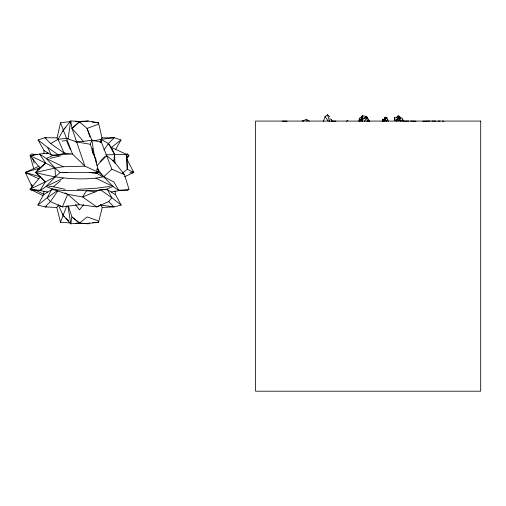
<?xml version="1.0" encoding="UTF-8"?>
<svg xmlns="http://www.w3.org/2000/svg" width="506" height="506" viewBox="0 0 506 506"><rect width="100%" height="100%" fill="white"/><g stroke="black" fill="none" stroke-linecap="round" stroke-linejoin="round"><path stroke-width="0.76" d="M43.921 153.539L43.971 150.465L38.064 139.96L44.787 137.708L57.064 137.866L58.348 139.839M396.66 119.935L394.383 120.554L394.465 117.607L394.351 120.175M100.934 141.724L101.017 139.359L114.267 137.708L120.991 139.96L115.457 149.808M331.575 121.503L331.632 119.935L329.887 118.644M31.644 184.146L31.992 187.707M361.98 120.422L362.353 115.703L366.363 116.488L366.844 117.911M111.288 148.859L111.415 147.461L108.404 143.565L101.017 139.359L93.61 140.927M362.46 121.402L362.739 119.1L366.363 116.488L366.648 118.043M58.468 204.86L56.792 207.447L45.066 206.903L37.887 205.069L43.522 194.696L44.054 191.085M68.013 139.125L70.726 120.94L79.531 121.421L88.329 120.94M397.855 120.124L398.247 117.866L399.531 118.031L400.841 119.201L400.012 117.341L399.019 116.108L397.918 115.969L396.388 117.771M361.373 121.06L362.353 115.703L362.998 117.101M362.264 121.314L362.739 119.1L367.274 117.215L369.241 121.465M62.984 131.554L63.32 130.01L70.726 120.94L72.004 128.41L84.894 166.164L98.879 172.445L103.686 176.746L112.977 186.486L119.005 190.629L128.973 189.2L124.501 174.633L113.825 161.256L106.602 155.709L101.402 142.218L101.017 139.359M57.064 137.866L60.556 122.775L70.827 121.51L69.828 122.642M358.76 121.219L359.45 118.252L362.29 116.488M100.327 204.462L102.263 207.447L98.569 222.292L88.24 223.45L75.9 223.209M382.511 121.465L383.124 119.214L383.7 120.624M362.1 121.32L362.739 119.1M384.237 121.035L384.687 119.536M382.403 121.434L383.124 119.214L383.624 120.7M323.372 121.503L325.073 116.595L327.477 114.805L329.918 116.905M70.903 222.95L60.486 222.292L66.748 205.891M33.757 168.783L30.139 155.709L39.594 154.045L46.362 158.523L55.065 168.093L60.176 172.445L98.879 172.445L95.261 158.713L90.283 144.28L91.864 140.137L87.051 128.41L79.531 121.94L79.531 121.421L72.004 128.41L83.477 141.402L91.864 140.137L101.402 142.218L99.859 142.091M383.447 121.503L385.161 117.076L385.389 118.638M360.177 121.098L362.353 115.703M397.463 117.069L397.918 115.969L402.415 118.518L403.415 121.155M60.556 122.775L72.51 154.064L84.894 166.164L63.206 166.727L55.065 168.093L45.66 163.084L39.879 167.967L35.597 172.445C55.186 177.954 75.552 180.117 95.817 178.15L112.977 186.486L106.633 189.2L97.443 190.364L86.494 190.673L82.655 196.986L100.352 189.712L107.487 189.725L111.832 197.751L108.695 201.609L96.76 206.903L82.655 196.986L67.722 194.329L62.295 206.903L50.36 201.609L47.222 197.751L51.568 189.725L55.135 189.718M382.239 121.187L383.124 119.214M383.2 121.339L385.161 117.076M366.293 119.289L367.274 117.215L367.792 119.34M396.476 121.326L398.247 117.866L400.632 120.7M365.655 117.847L366.363 116.488L366.521 118.018M384.49 121.453L386.818 117.5L388.222 121.276M60.176 172.445L55.369 176.746L45.217 181.926L40.05 190.629L30.082 189.2L40.353 176.866L35.597 172.445L45.66 163.084L39.594 154.045L48.159 153.059L46.742 153.729M100.713 139.833L101.991 137.866L98.499 122.775L88.303 121.079L79.531 121.94L72.004 128.41M103.989 149.972L108.404 143.565L114.267 137.708L101.991 137.866M364.276 121.491L367.274 117.215L367.413 118.72M57.823 190.964L50.36 201.609L45.066 206.903L46.622 206.695M33.023 186.176L31.524 185.715L25.3 172.445L39.879 167.967L30.139 155.709L31.321 154.033L37.608 154.551M384.111 121.295L386.818 117.5M346.597 121.389L347.445 120.245L347.919 120.763M367.805 121.453L368.754 120.2L369.437 121.472M83.598 204.614L79.531 209.882L75.457 204.614M126.968 158.163L128.916 155.709L127.733 154.033L125.374 154.229M32.371 189.478L33.794 190.705L34.769 189.548M65.824 127.177L63.32 130.01L58.038 139.359L50.651 143.565L44.787 137.708L46.35 137.904M126.158 155.785L127.733 154.033M89.322 222.722L88.31 223.854L79.531 223.051L70.745 223.854L63.13 215.373L58.304 205.113L62.295 206.903L79.531 204.671L96.76 206.903L100.751 205.113L113.989 206.903L121.168 205.069L115.532 194.696L115.001 191.085M99.986 161.705L104.875 156.544M96.924 165.626L106.602 155.709L111.877 169.238L124.501 174.633M111.877 169.238L103.686 176.746L95.817 178.15M128.973 189.2L127.316 190.699L119.486 190.035M386.242 121.351L387.957 119.852L386.122 121.035M48.981 186.341L53.345 186.796L60.575 180.712M68.31 205.91L71.928 216.947L79.531 223.038L87.127 216.947L97.968 220.724L98.569 222.292L92.617 222.665M122.484 173.109L127.284 169.327L126.658 154.444L111.415 147.461L120.991 139.96M37.887 205.069L47.222 197.751L57.431 190.604M43.522 194.696L51.568 189.725M394.383 120.554L399.531 118.031M63.237 178.15L46.078 186.486L40.05 190.629L47.899 191.989M39.202 166.095L25.3 172.445L40.353 176.866L45.217 181.926L30.082 189.2L31.739 190.699L39.569 190.035M126.797 156.715L128.916 155.709M124.501 176.796L133.755 172.445L127.05 159.308M366.755 121.143L368.754 120.2M394.351 118.303L399.019 116.108M129.726 172.888L131.18 172.299M38.532 168.454L40.663 167.625M43.971 150.465L51.245 154.962L58.601 155.095L64.135 153.059L72.51 154.064L61.523 154.444L52.453 155.709L46.362 158.523L63.206 166.727M309.311 121.149L306.649 119.511L302.215 120.763L303.663 121.206M37.349 169.744L39.538 169.08M131.497 173.109L133.755 172.445L127.284 169.327L126.658 154.444L105.931 154.817M60.973 155.709L50.05 158.41M400.164 121.079L402.378 120.58L397.014 120.751L398.247 117.866L399.436 119.878M33.794 190.705L36.736 190.06M111.156 191.989L119.005 190.629L113.837 181.926L103.686 176.746L97.228 168.492M109.992 186.429L96.76 188.2L77.393 189.396M62.124 141.073L66.412 140.535L70.347 149.498M33.725 155.159L32.416 155.317L33.908 155.355M83.477 141.402L75.261 141.87M422.681 121.2L429.942 121.042M331.759 121.155L333.302 121.079M333.599 121.193L335.921 121.079M102.263 207.447L113.989 206.903L108.695 201.609M402.782 121.13L408.721 121.042M437.987 121.098L440.157 121.054M410.606 121.042L415.983 121.2M431.877 121.042L435.875 121.13M62.314 172.369L67.646 172.438M284.84 121.079L287.155 121.193M282.221 121.079L284.549 121.193M45.217 181.926L35.597 172.445L55.065 168.093L55.369 176.746L46.078 186.486C61.308 193.836 78.987 188.276 95.046 191.989M442.383 121.054L443.838 121.193M75.141 121.51L77.336 121.725M91.896 121.965L98.499 122.775L97.848 124.476L87.051 128.41L89.941 137.069M89.847 172.533L97.203 173.583L101.82 176.316M90.283 144.28L76.779 141.965L66.469 138.258L58.038 139.359L64.135 153.059L50.651 143.565M53.345 186.796L65.147 189.307M52.422 189.2L67.722 194.329L79.531 204.671M28.108 173.678L25.3 172.445L38.823 178.808M132.363 171.806L133.755 172.445M112.421 160.604L113.825 161.256L114.546 154.381L111.415 147.461M30.139 155.709L45.66 163.084M35.414 190.142L43.921 194.329M32.618 190.364L43.048 195.645M64.945 192.912L67.722 194.329M95.811 172.85L97.203 173.583L96.81 169.086M107.487 189.725L115.532 194.696M38.064 139.96L47.64 147.461L58.601 155.095M100.352 189.712L111.832 197.751L121.168 205.069M64.098 152.882L65.35 153.792M79.531 223.051L71.928 216.947L70.745 223.854L67.949 206.031M64.237 216.454L63.13 215.373L62.845 213.848M65.906 218.08L68.677 220.787M402.397 119.827L403.326 121.016M325.073 116.595L328.305 121.219M359.5 121.276L359.45 118.252L360.342 119.542M108.404 143.565L114.546 154.381L114.995 163.457M47.64 147.461L51.245 154.962M91.89 150.111L95.957 159.333L96.285 163.084M332.113 121.295L331.632 119.935L331.689 121.453M327.477 114.805L329.64 121.345M32.795 158.814L34.231 163.255M56.792 207.447L60.486 222.292M306.649 119.511L306.965 120.915M91.864 140.137L94.622 157.455M92.269 148.353L93.047 153.691M359.45 118.252L359.766 121.314M480.7 121.079L255.606 121.079L255.606 391.195L480.7 391.195L480.7 121.079"/></g></svg>
